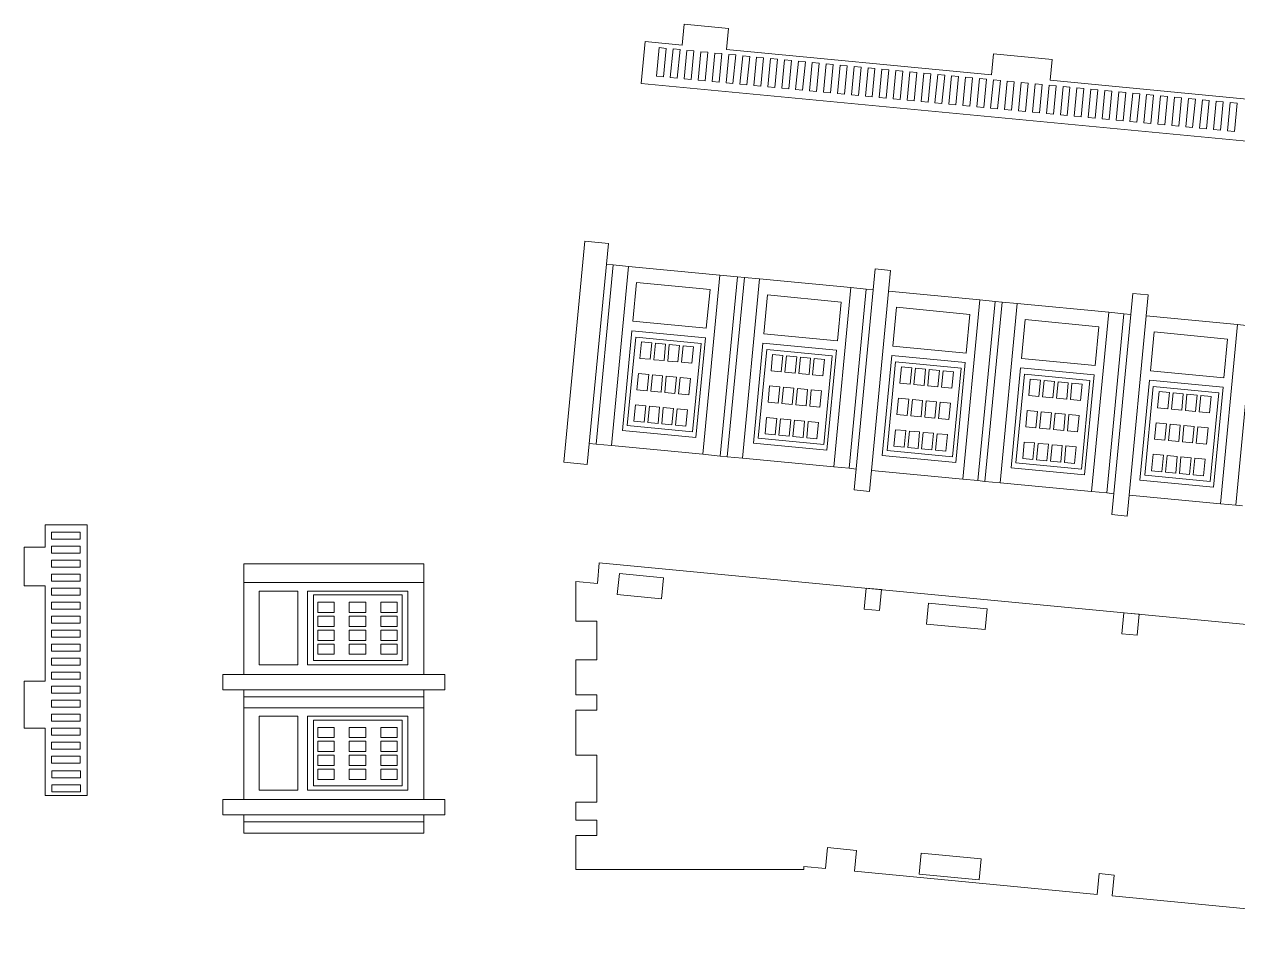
# Model space of a CAD drawing. Header units: millimetres. Extents: x -356 to 984, y -1262 to 367.
# Drawn here: x -356.4 to -183, y 85.2 to 216.6 of the extents above; entities that cross this region are included whole.
import ezdxf

# ---------------------------------------------------------------- set-up
doc = ezdxf.new("R2010")
doc.units = ezdxf.units.MM

msp = doc.modelspace()

# ---------------------------------------------------------------- linework, layer by layer
at = {"color": 7, "linetype": 'Continuous', "lineweight": 15}
for p, q in [((-262.08, 216.58), (-262.37, 213.59)), ((-255.77, 215.97), (-262.08, 216.58)), ((-255.77, 215.97), (-256.05, 212.99)), ((-268.26, 208.12), (-267.69, 214.1)), ((-262.37, 213.59), (-267.69, 214.1)), ((-265.68, 213.24), (-266.07, 209.17)), ((-264.68, 213.14), (-265.68, 213.24)), ((-265.07, 209.08), (-264.68, 213.14)), ((-263.69, 213.05), (-264.08, 208.98)), ((-262.69, 212.95), (-263.69, 213.05)), ((-263.08, 208.89), (-262.69, 212.95)), ((-261.7, 212.85), (-262.09, 208.79)), ((-260.7, 212.76), (-261.7, 212.85)), ((-261.09, 208.69), (-260.7, 212.76)), ((-259.7, 212.66), (-260.09, 208.6)), ((-258.71, 212.57), (-259.7, 212.66)), ((-259.1, 208.5), (-258.71, 212.57)), ((-257.71, 212.47), (-258.1, 208.41)), ((-256.72, 212.38), (-257.71, 212.47)), ((-257.11, 208.31), (-256.72, 212.38)), ((-255.72, 212.28), (-256.11, 208.22)), ((-218.17, 209.37), (-256.05, 212.99)), ((-254.73, 212.19), (-255.72, 212.28)), ((-255.12, 208.12), (-254.73, 212.19)), ((-253.73, 212.09), (-254.12, 208.03)), ((-252.73, 211.99), (-253.73, 212.09)), ((-253.12, 207.93), (-252.73, 211.99)), ((-251.74, 211.9), (-252.13, 207.83)), ((-250.74, 211.8), (-251.74, 211.9)), ((-251.13, 207.74), (-250.74, 211.8)), ((-249.75, 211.71), (-250.14, 207.64)), ((-248.75, 211.61), (-249.75, 211.71)), ((-249.14, 207.55), (-248.75, 211.61)), ((-217.89, 212.36), (-218.17, 209.37)), ((-209.5, 211.56), (-217.89, 212.36)), ((-247.76, 211.52), (-248.15, 207.45)), ((-246.76, 211.42), (-247.76, 211.52)), ((-247.15, 207.36), (-246.76, 211.42)), ((-245.77, 211.33), (-246.16, 207.26)), ((-244.77, 211.23), (-245.77, 211.33)), ((-245.16, 207.17), (-244.77, 211.23)), ((-243.78, 211.13), (-244.17, 207.07)), ((-242.78, 211.04), (-243.78, 211.13)), ((-243.17, 206.97), (-242.78, 211.04)), ((-241.79, 210.94), (-242.18, 206.88)), ((-240.79, 210.85), (-241.79, 210.94)), ((-241.18, 206.78), (-240.79, 210.85)), ((-239.8, 210.75), (-240.19, 206.69)), ((-238.8, 210.66), (-239.8, 210.75)), ((-239.19, 206.59), (-238.8, 210.66)), ((-237.8, 210.56), (-238.19, 206.5)), ((-236.81, 210.47), (-237.8, 210.56)), ((-237.2, 206.4), (-236.81, 210.47)), ((-235.81, 210.37), (-236.2, 206.31)), ((-234.82, 210.27), (-235.81, 210.37)), ((-235.21, 206.21), (-234.82, 210.27)), ((-233.82, 210.18), (-234.21, 206.12)), ((-232.83, 210.08), (-233.82, 210.18)), ((-233.22, 206.02), (-232.83, 210.08)), ((-231.83, 209.99), (-232.22, 205.92)), ((-230.84, 209.89), (-231.83, 209.99)), ((-231.23, 205.83), (-230.84, 209.89)), ((-209.5, 211.56), (-209.78, 208.57)), ((-266.07, 209.17), (-265.07, 209.08)), ((-264.08, 208.98), (-263.08, 208.89)), ((-262.09, 208.79), (-261.09, 208.69)), ((-260.09, 208.6), (-259.1, 208.5)), ((-258.1, 208.41), (-257.11, 208.31)), ((-256.11, 208.22), (-255.12, 208.12)), ((-229.84, 209.8), (-230.23, 205.73)), ((-228.84, 209.7), (-229.84, 209.8)), ((-229.23, 205.64), (-228.84, 209.7)), ((-227.85, 209.61), (-228.24, 205.54)), ((-226.85, 209.51), (-227.85, 209.61)), ((-227.24, 205.45), (-226.85, 209.51)), ((-225.86, 209.42), (-226.25, 205.35)), ((-224.86, 209.32), (-225.86, 209.42)), ((-225.25, 205.26), (-224.86, 209.32)), ((-223.87, 209.22), (-224.26, 205.16)), ((-222.87, 209.13), (-223.87, 209.22)), ((-223.26, 205.06), (-222.87, 209.13)), ((-221.88, 209.03), (-222.27, 204.97)), ((-220.88, 208.94), (-221.88, 209.03)), ((-221.27, 204.87), (-220.88, 208.94)), ((-219.89, 208.84), (-220.28, 204.78)), ((-218.89, 208.75), (-219.89, 208.84)), ((-219.28, 204.68), (-218.89, 208.75)), ((-217.9, 208.65), (-218.29, 204.59)), ((-216.9, 208.56), (-217.9, 208.65)), ((-217.29, 204.49), (-216.9, 208.56)), ((-215.91, 208.46), (-216.3, 204.4)), ((-214.91, 208.36), (-215.91, 208.46)), ((-215.3, 204.3), (-214.91, 208.36)), ((-213.91, 208.27), (-214.3, 204.2)), ((-212.92, 208.17), (-213.91, 208.27)), ((-213.31, 204.11), (-212.92, 208.17)), ((-155.17, 203.36), (-209.78, 208.57)), ((-41.42, 186.47), (-268.26, 208.12)), ((-254.12, 208.03), (-253.12, 207.93)), ((-252.13, 207.83), (-251.13, 207.74)), ((-250.14, 207.64), (-249.14, 207.55)), ((-248.15, 207.45), (-247.15, 207.36)), ((-246.16, 207.26), (-245.16, 207.17)), ((-244.17, 207.07), (-243.17, 206.97)), ((-242.18, 206.88), (-241.18, 206.78)), ((-240.19, 206.69), (-239.19, 206.59)), ((-238.19, 206.5), (-237.2, 206.4)), ((-211.92, 208.08), (-212.31, 204.01)), ((-210.93, 207.98), (-211.92, 208.08)), ((-211.32, 203.92), (-210.93, 207.98)), ((-209.93, 207.89), (-210.32, 203.82)), ((-208.94, 207.79), (-209.93, 207.89)), ((-209.33, 203.73), (-208.94, 207.79)), ((-207.94, 207.7), (-208.33, 203.63)), ((-206.95, 207.6), (-207.94, 207.7)), ((-207.34, 203.54), (-206.95, 207.6)), ((-205.95, 207.5), (-206.34, 203.44)), ((-204.95, 207.41), (-205.95, 207.5)), ((-205.34, 203.34), (-204.95, 207.41)), ((-203.96, 207.31), (-204.35, 203.25)), ((-202.96, 207.22), (-203.96, 207.31)), ((-203.35, 203.15), (-202.96, 207.22)), ((-201.97, 207.12), (-202.36, 203.06)), ((-200.97, 207.03), (-201.97, 207.12)), ((-201.36, 202.96), (-200.97, 207.03)), ((-199.98, 206.93), (-200.37, 202.87)), ((-198.98, 206.84), (-199.98, 206.93)), ((-199.37, 202.77), (-198.98, 206.84)), ((-197.99, 206.74), (-198.38, 202.68)), ((-196.99, 206.64), (-197.99, 206.74)), ((-197.38, 202.58), (-196.99, 206.64)), ((-196, 206.55), (-196.39, 202.49)), ((-195, 206.45), (-196, 206.55)), ((-195.39, 202.39), (-195, 206.45)), ((-236.2, 206.31), (-235.21, 206.21)), ((-234.21, 206.12), (-233.22, 206.02)), ((-232.22, 205.92), (-231.23, 205.83)), ((-230.23, 205.73), (-229.23, 205.64)), ((-228.24, 205.54), (-227.24, 205.45)), ((-226.25, 205.35), (-225.25, 205.26)), ((-224.26, 205.16), (-223.26, 205.06)), ((-222.27, 204.97), (-221.27, 204.87)), ((-220.28, 204.78), (-219.28, 204.68)), ((-194.01, 206.36), (-194.4, 202.29)), ((-193.01, 206.26), (-194.01, 206.36)), ((-193.4, 202.2), (-193.01, 206.26)), ((-192.02, 206.17), (-192.41, 202.1)), ((-191.02, 206.07), (-192.02, 206.17)), ((-191.41, 202.01), (-191.02, 206.07)), ((-190.02, 205.98), (-190.41, 201.91)), ((-189.03, 205.88), (-190.02, 205.98)), ((-189.42, 201.82), (-189.03, 205.88)), ((-188.03, 205.79), (-188.42, 201.72)), ((-187.04, 205.69), (-188.03, 205.79)), ((-187.43, 201.63), (-187.04, 205.69)), ((-186.04, 205.59), (-186.43, 201.53)), ((-185.05, 205.5), (-186.04, 205.59)), ((-185.44, 201.43), (-185.05, 205.5)), ((-184.05, 205.4), (-184.44, 201.34)), ((-183.05, 205.31), (-184.05, 205.4)), ((-183.44, 201.24), (-183.05, 205.31)), ((-218.29, 204.59), (-217.29, 204.49)), ((-216.3, 204.4), (-215.3, 204.3)), ((-214.3, 204.2), (-213.31, 204.11)), ((-212.31, 204.01), (-211.32, 203.92)), ((-210.32, 203.82), (-209.33, 203.73)), ((-208.33, 203.63), (-207.34, 203.54)), ((-206.34, 203.44), (-205.34, 203.34)), ((-204.35, 203.25), (-203.35, 203.15)), ((-202.36, 203.06), (-201.36, 202.96)), ((-200.37, 202.87), (-199.37, 202.77)), ((-198.38, 202.68), (-197.38, 202.58)), ((-196.39, 202.49), (-195.39, 202.39)), ((-194.4, 202.29), (-193.4, 202.2)), ((-192.41, 202.1), (-191.41, 202.01)), ((-190.41, 201.91), (-189.42, 201.82)), ((-188.42, 201.72), (-187.43, 201.63)), ((-186.43, 201.53), (-185.44, 201.43)), ((-184.44, 201.34), (-183.44, 201.24)), ((-279.31, 154.03), (-276.29, 185.61)), ((-272.93, 185.28), (-276.29, 185.61)), ((-272.93, 185.28), (-275.95, 153.71)), ((-274.67, 156.6), (-272.22, 182.2)), ((-272.22, 182.2), (-273.22, 182.3)), ((-270.04, 181.99), (-272.22, 182.2)), ((-270.04, 181.99), (-272.49, 156.4)), ((-256.98, 180.75), (-270.04, 181.99)), ((-259.43, 155.15), (-256.98, 180.75)), ((-254.48, 180.51), (-256.98, 180.75)), ((-254.48, 180.51), (-256.93, 154.91)), ((-255.94, 154.81), (-253.49, 180.41)), ((-253.49, 180.41), (-254.48, 180.51)), ((-251.31, 180.2), (-253.49, 180.41)), ((-237.8, 150.07), (-234.79, 181.64)), ((-232.61, 181.43), (-235.62, 149.86)), ((-232.61, 181.43), (-234.79, 181.64)), ((-268.91, 179.7), (-269.44, 174.16)), ((-258.4, 178.69), (-268.91, 179.7)), ((-258.93, 173.15), (-258.4, 178.69)), ((-251.31, 180.2), (-253.76, 154.61)), ((-238.25, 178.96), (-251.31, 180.2)), ((-240.69, 153.36), (-238.25, 178.96)), ((-236.07, 178.75), (-238.51, 153.15)), ((-236.07, 178.75), (-238.25, 178.96)), ((-235.07, 178.65), (-236.07, 178.75)), ((-250.17, 177.91), (-250.7, 172.37)), ((-239.67, 176.9), (-250.17, 177.91)), ((-219.83, 177.2), (-232.89, 178.44)), ((-222.28, 151.6), (-219.83, 177.2)), ((-217.65, 176.99), (-220.1, 151.39)), ((-217.65, 176.99), (-219.83, 177.2)), ((-216.66, 176.89), (-217.65, 176.99)), ((-200.97, 146.55), (-197.95, 178.12)), ((-195.78, 177.91), (-198.79, 146.34)), ((-195.78, 177.91), (-197.95, 178.12)), ((-240.2, 171.36), (-239.67, 176.9)), ((-231.76, 176.15), (-232.29, 170.61)), ((-221.26, 175.14), (-231.76, 176.15)), ((-219.1, 151.29), (-216.66, 176.89)), ((-214.48, 176.68), (-216.92, 151.09)), ((-214.48, 176.68), (-216.66, 176.89)), ((-201.42, 175.44), (-214.48, 176.68)), ((-203.86, 149.84), (-201.42, 175.44)), ((-199.24, 175.23), (-201.68, 149.63)), ((-199.24, 175.23), (-201.42, 175.44)), ((-198.24, 175.13), (-199.24, 175.23)), ((-269.44, 174.16), (-258.93, 173.15)), ((-221.78, 169.6), (-221.26, 175.14)), ((-213.34, 174.39), (-213.87, 168.85)), ((-202.84, 173.38), (-213.34, 174.39)), ((-183, 173.68), (-196.06, 174.92)), ((-185.45, 148.08), (-183, 173.68)), ((-180.82, 173.47), (-183.27, 147.87)), ((-180.82, 173.47), (-183, 173.68)), ((-269.56, 172.81), (-270.93, 158.53)), ((-269.02, 171.9), (-270.24, 159.26)), ((-259.06, 171.8), (-269.56, 172.81)), ((-259.67, 171), (-269.02, 171.9)), ((-260.43, 157.53), (-259.06, 171.8)), ((-250.7, 172.37), (-240.2, 171.36)), ((-203.37, 167.84), (-202.84, 173.38)), ((-194.92, 172.63), (-195.45, 167.09)), ((-184.42, 171.62), (-194.92, 172.63)), ((-268.18, 171.2), (-268.41, 168.86)), ((-266.72, 171.06), (-268.18, 171.2)), ((-266.95, 168.72), (-266.72, 171.06)), ((-266.2, 171.01), (-266.42, 168.67)), ((-264.74, 170.87), (-266.2, 171.01)), ((-264.96, 168.53), (-264.74, 170.87)), ((-264.22, 170.82), (-264.44, 168.48)), ((-262.76, 170.68), (-264.22, 170.82)), ((-262.98, 168.34), (-262.76, 170.68)), ((-262.24, 170.63), (-262.46, 168.3)), ((-260.77, 170.49), (-262.24, 170.63)), ((-261, 168.16), (-260.77, 170.49)), ((-260.88, 158.36), (-259.67, 171)), ((-250.83, 171.02), (-252.2, 156.74)), ((-250.29, 170.11), (-251.5, 157.47)), ((-240.33, 170.01), (-250.83, 171.02)), ((-240.93, 169.21), (-250.29, 170.11)), ((-241.69, 155.74), (-240.33, 170.01)), ((-232.29, 170.61), (-221.78, 169.6)), ((-184.95, 166.08), (-184.42, 171.62)), ((-268.41, 168.86), (-266.95, 168.72)), ((-266.42, 168.67), (-264.96, 168.53)), ((-264.44, 168.48), (-262.98, 168.34)), ((-262.46, 168.3), (-261, 168.16)), ((-249.45, 169.41), (-249.67, 167.07)), ((-247.99, 169.27), (-249.45, 169.41)), ((-248.21, 166.93), (-247.99, 169.27)), ((-247.47, 169.22), (-247.69, 166.88)), ((-246.01, 169.08), (-247.47, 169.22)), ((-246.23, 166.74), (-246.01, 169.08)), ((-245.48, 169.03), (-245.71, 166.69)), ((-244.02, 168.89), (-245.48, 169.03)), ((-244.25, 166.55), (-244.02, 168.89)), ((-243.5, 168.84), (-243.73, 166.5)), ((-242.04, 168.7), (-243.5, 168.84)), ((-242.26, 166.36), (-242.04, 168.7)), ((-242.15, 156.57), (-240.93, 169.21)), ((-232.41, 169.26), (-233.78, 154.98)), ((-231.87, 168.35), (-233.09, 155.71)), ((-221.91, 168.25), (-232.41, 169.26)), ((-222.52, 167.45), (-231.87, 168.35)), ((-223.28, 153.98), (-221.91, 168.25)), ((-213.87, 168.85), (-203.37, 167.84)), ((-268.61, 166.71), (-268.84, 164.37)), ((-267.15, 166.57), (-268.61, 166.71)), ((-267.38, 164.23), (-267.15, 166.57)), ((-266.63, 166.52), (-266.85, 164.18)), ((-265.17, 166.38), (-266.63, 166.52)), ((-249.67, 167.07), (-248.21, 166.93)), ((-247.69, 166.88), (-246.23, 166.74)), ((-245.71, 166.69), (-244.25, 166.55)), ((-243.73, 166.5), (-242.26, 166.36)), ((-231.03, 167.65), (-231.26, 165.31)), ((-229.57, 167.51), (-231.03, 167.65)), ((-229.8, 165.17), (-229.57, 167.51)), ((-229.05, 167.46), (-229.28, 165.12)), ((-227.59, 167.32), (-229.05, 167.46)), ((-227.81, 164.98), (-227.59, 167.32)), ((-227.07, 167.27), (-227.29, 164.93)), ((-225.61, 167.13), (-227.07, 167.27)), ((-225.83, 164.79), (-225.61, 167.13)), ((-225.09, 167.08), (-225.31, 164.74)), ((-223.62, 166.94), (-225.09, 167.08)), ((-223.85, 164.6), (-223.62, 166.94)), ((-223.73, 154.81), (-222.52, 167.45)), ((-214, 167.5), (-215.36, 153.22)), ((-213.46, 166.59), (-214.67, 153.95)), ((-203.5, 166.49), (-214, 167.5)), ((-204.1, 165.69), (-213.46, 166.59)), ((-195.45, 167.09), (-184.95, 166.08)), ((-265.39, 164.04), (-265.17, 166.38)), ((-264.65, 166.33), (-264.87, 163.99)), ((-263.19, 166.19), (-264.65, 166.33)), ((-263.41, 163.85), (-263.19, 166.19)), ((-262.66, 166.14), (-262.89, 163.8)), ((-261.2, 166), (-262.66, 166.14)), ((-261.43, 163.66), (-261.2, 166)), ((-249.88, 164.92), (-250.1, 162.58)), ((-248.42, 164.78), (-249.88, 164.92)), ((-248.64, 162.44), (-248.42, 164.78)), ((-231.26, 165.31), (-229.8, 165.17)), ((-229.28, 165.12), (-227.81, 164.98)), ((-227.29, 164.93), (-225.83, 164.79)), ((-212.62, 165.89), (-212.84, 163.55)), ((-211.16, 165.75), (-212.62, 165.89)), ((-211.38, 163.41), (-211.16, 165.75)), ((-210.64, 165.7), (-210.86, 163.36)), ((-209.17, 165.56), (-210.64, 165.7)), ((-209.4, 163.22), (-209.17, 165.56)), ((-208.65, 165.51), (-208.88, 163.17)), ((-207.19, 165.37), (-208.65, 165.51)), ((-207.41, 163.03), (-207.19, 165.37)), ((-206.67, 165.32), (-206.89, 162.98)), ((-205.21, 165.18), (-206.67, 165.32)), ((-205.43, 162.84), (-205.21, 165.18)), ((-205.32, 153.05), (-204.1, 165.69)), ((-204.86, 152.22), (-203.5, 166.49)), ((-195.58, 165.74), (-196.95, 151.46)), ((-195.04, 164.83), (-196.26, 152.19)), ((-185.08, 164.73), (-195.58, 165.74)), ((-185.69, 163.93), (-195.04, 164.83)), ((-268.84, 164.37), (-267.38, 164.23)), ((-266.85, 164.18), (-265.39, 164.04)), ((-264.87, 163.99), (-263.41, 163.85)), ((-262.89, 163.8), (-261.43, 163.66)), ((-247.9, 164.73), (-248.12, 162.39)), ((-246.44, 164.59), (-247.9, 164.73)), ((-246.66, 162.25), (-246.44, 164.59)), ((-245.91, 164.54), (-246.14, 162.2)), ((-244.45, 164.4), (-245.91, 164.54)), ((-244.68, 162.06), (-244.45, 164.4)), ((-243.93, 164.35), (-244.15, 162.01)), ((-242.47, 164.21), (-243.93, 164.35)), ((-242.69, 161.87), (-242.47, 164.21)), ((-231.46, 163.16), (-231.69, 160.82)), ((-230, 163.02), (-231.46, 163.16)), ((-225.31, 164.74), (-223.85, 164.6)), ((-212.84, 163.55), (-211.38, 163.41)), ((-210.86, 163.36), (-209.4, 163.22)), ((-208.88, 163.17), (-207.41, 163.03)), ((-194.2, 164.13), (-194.43, 161.79)), ((-192.74, 163.99), (-194.2, 164.13)), ((-192.96, 161.65), (-192.74, 163.99)), ((-192.22, 163.94), (-192.44, 161.6)), ((-190.76, 163.8), (-192.22, 163.94)), ((-190.98, 161.46), (-190.76, 163.8)), ((-190.24, 163.75), (-190.46, 161.41)), ((-188.78, 163.61), (-190.24, 163.75)), ((-189, 161.27), (-188.78, 163.61)), ((-188.25, 163.56), (-188.48, 161.22)), ((-186.79, 163.42), (-188.25, 163.56)), ((-187.02, 161.08), (-186.79, 163.42)), ((-186.9, 151.29), (-185.69, 163.93)), ((-186.45, 150.46), (-185.08, 164.73)), ((-269.04, 162.22), (-269.27, 159.88)), ((-267.58, 162.08), (-269.04, 162.22)), ((-267.8, 159.74), (-267.58, 162.08)), ((-267.06, 162.03), (-267.28, 159.69)), ((-265.6, 161.89), (-267.06, 162.03)), ((-265.82, 159.55), (-265.6, 161.89)), ((-265.08, 161.84), (-265.3, 159.5)), ((-263.62, 161.7), (-265.08, 161.84)), ((-263.84, 159.36), (-263.62, 161.7)), ((-263.09, 161.65), (-263.32, 159.31)), ((-261.63, 161.51), (-263.09, 161.65)), ((-261.86, 159.17), (-261.63, 161.51)), ((-250.1, 162.58), (-248.64, 162.44)), ((-248.12, 162.39), (-246.66, 162.25)), ((-246.14, 162.2), (-244.68, 162.06)), ((-244.15, 162.01), (-242.69, 161.87)), ((-230.23, 160.68), (-230, 163.02)), ((-229.48, 162.97), (-229.7, 160.63)), ((-228.02, 162.83), (-229.48, 162.97)), ((-228.24, 160.49), (-228.02, 162.83)), ((-227.5, 162.78), (-227.72, 160.44)), ((-226.04, 162.64), (-227.5, 162.78)), ((-226.26, 160.3), (-226.04, 162.64)), ((-225.52, 162.59), (-225.74, 160.25)), ((-224.05, 162.45), (-225.52, 162.59)), ((-224.28, 160.11), (-224.05, 162.45)), ((-213.05, 161.4), (-213.27, 159.06)), ((-211.59, 161.26), (-213.05, 161.4)), ((-206.89, 162.98), (-205.43, 162.84)), ((-194.43, 161.79), (-192.96, 161.65)), ((-192.44, 161.6), (-190.98, 161.46)), ((-190.46, 161.41), (-189, 161.27)), ((-269.27, 159.88), (-267.8, 159.74)), ((-267.28, 159.69), (-265.82, 159.55)), ((-250.31, 160.43), (-250.53, 158.09)), ((-248.85, 160.29), (-250.31, 160.43)), ((-249.07, 157.95), (-248.85, 160.29)), ((-248.33, 160.24), (-248.55, 157.9)), ((-246.87, 160.1), (-248.33, 160.24)), ((-247.09, 157.76), (-246.87, 160.1)), ((-246.34, 160.05), (-246.57, 157.71)), ((-244.88, 159.91), (-246.34, 160.05)), ((-245.11, 157.57), (-244.88, 159.91)), ((-244.36, 159.86), (-244.58, 157.52)), ((-242.9, 159.72), (-244.36, 159.86)), ((-243.12, 157.38), (-242.9, 159.72)), ((-231.69, 160.82), (-230.23, 160.68)), ((-229.7, 160.63), (-228.24, 160.49)), ((-227.72, 160.44), (-226.26, 160.3)), ((-225.74, 160.25), (-224.28, 160.11)), ((-211.81, 158.92), (-211.59, 161.26)), ((-211.06, 161.21), (-211.29, 158.87)), ((-209.6, 161.07), (-211.06, 161.21)), ((-209.83, 158.73), (-209.6, 161.07)), ((-209.08, 161.02), (-209.31, 158.68)), ((-207.62, 160.88), (-209.08, 161.02)), ((-207.84, 158.54), (-207.62, 160.88)), ((-207.1, 160.83), (-207.32, 158.49)), ((-205.64, 160.69), (-207.1, 160.83)), ((-205.86, 158.35), (-205.64, 160.69)), ((-194.63, 159.64), (-194.86, 157.3)), ((-193.17, 159.5), (-194.63, 159.64)), ((-188.48, 161.22), (-187.02, 161.08)), ((-270.93, 158.53), (-260.43, 157.53)), ((-270.24, 159.26), (-260.88, 158.36)), ((-265.3, 159.5), (-263.84, 159.36)), ((-263.32, 159.31), (-261.86, 159.17)), ((-250.53, 158.09), (-249.07, 157.95)), ((-248.55, 157.9), (-247.09, 157.76)), ((-231.89, 158.67), (-232.12, 156.33)), ((-230.43, 158.53), (-231.89, 158.67)), ((-230.66, 156.19), (-230.43, 158.53)), ((-229.91, 158.48), (-230.13, 156.14)), ((-228.45, 158.34), (-229.91, 158.48)), ((-228.67, 156), (-228.45, 158.34)), ((-227.93, 158.29), (-228.15, 155.95)), ((-226.47, 158.15), (-227.93, 158.29)), ((-226.69, 155.81), (-226.47, 158.15)), ((-225.94, 158.1), (-226.17, 155.76)), ((-224.48, 157.96), (-225.94, 158.1)), ((-224.71, 155.62), (-224.48, 157.96)), ((-213.27, 159.06), (-211.81, 158.92)), ((-211.29, 158.87), (-209.83, 158.73)), ((-209.31, 158.68), (-207.84, 158.54)), ((-207.32, 158.49), (-205.86, 158.35)), ((-193.39, 157.16), (-193.17, 159.5)), ((-192.65, 159.45), (-192.87, 157.11)), ((-191.19, 159.31), (-192.65, 159.45)), ((-191.41, 156.97), (-191.19, 159.31)), ((-190.67, 159.26), (-190.89, 156.92)), ((-189.2, 159.12), (-190.67, 159.26)), ((-189.43, 156.78), (-189.2, 159.12)), ((-188.68, 159.07), (-188.91, 156.73)), ((-187.22, 158.93), (-188.68, 159.07)), ((-187.45, 156.59), (-187.22, 158.93)), ((-275.66, 156.7), (-274.67, 156.6)), ((-272.49, 156.4), (-274.67, 156.6)), ((-272.49, 156.4), (-259.43, 155.15)), ((-252.2, 156.74), (-241.69, 155.74)), ((-251.5, 157.47), (-242.15, 156.57)), ((-246.57, 157.71), (-245.11, 157.57)), ((-244.58, 157.52), (-243.12, 157.38)), ((-232.12, 156.33), (-230.66, 156.19)), ((-230.13, 156.14), (-228.67, 156)), ((-213.48, 156.91), (-213.7, 154.57)), ((-212.02, 156.77), (-213.48, 156.91)), ((-212.24, 154.43), (-212.02, 156.77)), ((-211.49, 156.72), (-211.72, 154.38)), ((-210.03, 156.58), (-211.49, 156.72)), ((-210.26, 154.24), (-210.03, 156.58)), ((-209.51, 156.53), (-209.73, 154.19)), ((-208.05, 156.39), (-209.51, 156.53)), ((-208.27, 154.05), (-208.05, 156.39)), ((-207.53, 156.34), (-207.75, 154)), ((-206.07, 156.2), (-207.53, 156.34)), ((-206.29, 153.86), (-206.07, 156.2)), ((-194.86, 157.3), (-193.39, 157.16)), ((-192.87, 157.11), (-191.41, 156.97)), ((-190.89, 156.92), (-189.43, 156.78)), ((-188.91, 156.73), (-187.45, 156.59)), ((-256.93, 154.91), (-259.43, 155.15)), ((-256.93, 154.91), (-255.94, 154.81)), ((-253.76, 154.61), (-255.94, 154.81)), ((-253.76, 154.61), (-240.69, 153.36)), ((-233.78, 154.98), (-223.28, 153.98)), ((-233.09, 155.71), (-223.73, 154.81)), ((-228.15, 155.95), (-226.69, 155.81)), ((-226.17, 155.76), (-224.71, 155.62)), ((-213.7, 154.57), (-212.24, 154.43)), ((-211.72, 154.38), (-210.26, 154.24)), ((-195.06, 155.15), (-195.28, 152.81)), ((-193.6, 155.01), (-195.06, 155.15)), ((-193.82, 152.67), (-193.6, 155.01)), ((-193.08, 154.96), (-193.3, 152.62)), ((-191.62, 154.82), (-193.08, 154.96)), ((-191.84, 152.48), (-191.62, 154.82)), ((-191.1, 154.77), (-191.32, 152.43)), ((-189.63, 154.63), (-191.1, 154.77)), ((-189.86, 152.29), (-189.63, 154.63)), ((-189.11, 154.58), (-189.34, 152.24)), ((-187.65, 154.44), (-189.11, 154.58)), ((-187.87, 152.1), (-187.65, 154.44)), ((-275.95, 153.71), (-279.31, 154.03)), ((-238.51, 153.15), (-240.69, 153.36)), ((-238.51, 153.15), (-237.52, 153.05)), ((-235.34, 152.85), (-222.28, 151.6)), ((-215.36, 153.22), (-204.86, 152.22)), ((-214.67, 153.95), (-205.32, 153.05)), ((-209.73, 154.19), (-208.27, 154.05)), ((-207.75, 154), (-206.29, 153.86)), ((-195.28, 152.81), (-193.82, 152.67)), ((-220.1, 151.39), (-222.28, 151.6)), ((-220.1, 151.39), (-219.1, 151.29)), ((-216.92, 151.09), (-219.1, 151.29)), ((-216.92, 151.09), (-203.86, 149.84)), ((-196.95, 151.46), (-186.45, 150.46)), ((-196.26, 152.19), (-186.9, 151.29)), ((-193.3, 152.62), (-191.84, 152.48)), ((-191.32, 152.43), (-189.86, 152.29)), ((-189.34, 152.24), (-187.87, 152.1)), ((-235.62, 149.86), (-237.8, 150.07)), ((-201.68, 149.63), (-203.86, 149.84)), ((-201.68, 149.63), (-200.69, 149.53)), ((-198.51, 149.33), (-185.45, 148.08)), ((-183.27, 147.87), (-185.45, 148.08)), ((-183.27, 147.87), (-182.27, 147.77)), ((-198.79, 146.34), (-200.97, 146.55)), ((-347.41, 145.07), (-353.41, 145.07)), ((-353.41, 145.07), (-353.41, 141.9)), ((-352.5, 144.04), (-352.5, 143.04)), ((-348.42, 144.04), (-352.5, 144.04)), ((-348.42, 143.04), (-348.42, 144.04)), ((-347.41, 145.07), (-347.41, 106.44)), ((-352.5, 143.04), (-348.42, 143.04)), ((-356.41, 141.9), (-356.41, 136.38)), ((-356.41, 141.9), (-353.41, 141.9)), ((-352.5, 142.04), (-352.5, 141.04)), ((-348.42, 142.04), (-352.5, 142.04)), ((-352.5, 141.04), (-348.42, 141.04)), ((-348.42, 141.04), (-348.42, 142.04)), ((-352.5, 140.04), (-352.5, 139.04)), ((-348.42, 140.04), (-352.5, 140.04)), ((-352.5, 139.04), (-348.42, 139.04)), ((-348.42, 139.04), (-348.42, 140.04)), ((-299.32, 139.5), (-325.04, 139.5)), ((-325.04, 139.5), (-325.04, 136.83)), ((-299.32, 139.5), (-299.32, 136.83)), ((-274.5, 136.69), (-274.22, 139.67)), ((-245.28, 136.91), (-274.22, 139.67)), ((-348.42, 138.04), (-352.5, 138.04)), ((-352.5, 138.04), (-352.5, 137.04)), ((-352.5, 137.04), (-348.42, 137.04)), ((-348.42, 137.04), (-348.42, 138.04)), ((-271.36, 138.11), (-271.65, 135.13)), ((-265.05, 137.51), (-271.36, 138.11)), ((-265.33, 134.52), (-265.05, 137.51)), ((-356.41, 136.38), (-353.41, 136.38)), ((-353.41, 136.38), (-353.41, 122.76)), ((-352.5, 136.04), (-352.5, 135.04)), ((-348.42, 136.04), (-352.5, 136.04)), ((-348.42, 135.04), (-348.42, 136.04)), ((-299.32, 136.83), (-325.04, 136.83)), ((-325.04, 136.83), (-325.04, 123.71)), ((-317.29, 135.61), (-322.86, 135.61)), ((-322.86, 135.61), (-322.86, 125.06)), ((-317.29, 125.06), (-317.29, 135.61)), ((-315.94, 135.61), (-315.94, 125.06)), ((-301.6, 135.61), (-315.94, 135.61)), ((-301.6, 125.06), (-301.6, 135.61)), ((-299.32, 123.71), (-299.32, 136.83)), ((-277.57, 136.98), (-277.57, 131.32)), ((-277.57, 136.98), (-274.5, 136.69)), ((-48.68, 118.14), (-245.28, 136.91)), ((-236.07, 136.03), (-236.36, 133.04)), ((-233.89, 135.82), (-236.07, 136.03)), ((-234.18, 132.83), (-233.89, 135.82)), ((-352.5, 134.04), (-352.51, 133.04)), ((-352.5, 135.04), (-348.42, 135.04)), ((-348.42, 134.04), (-352.5, 134.04)), ((-348.42, 133.04), (-348.42, 134.04)), ((-302.38, 135.08), (-315.08, 135.08)), ((-315.08, 135.08), (-315.08, 125.69)), ((-314.47, 134.03), (-314.47, 132.56)), ((-312.12, 134.03), (-314.47, 134.03)), ((-312.12, 132.56), (-312.12, 134.03)), ((-307.61, 134.03), (-309.96, 134.03)), ((-309.96, 134.03), (-309.96, 132.56)), ((-307.61, 132.56), (-307.61, 134.03)), ((-305.45, 134.03), (-305.45, 132.56)), ((-303.1, 134.03), (-305.45, 134.03)), ((-303.1, 132.56), (-303.1, 134.03)), ((-302.39, 125.68), (-302.38, 135.08)), ((-271.65, 135.13), (-265.33, 134.52)), ((-227.17, 133.89), (-227.46, 130.91)), ((-218.78, 133.09), (-227.17, 133.89)), ((-352.51, 133.04), (-348.42, 133.04)), ((-352.51, 132.04), (-352.51, 131.04)), ((-348.42, 132.04), (-352.51, 132.04)), ((-348.42, 131.04), (-348.42, 132.04)), ((-314.47, 132.56), (-312.12, 132.56)), ((-312.12, 132.04), (-314.47, 132.04)), ((-314.47, 132.04), (-314.47, 130.57)), ((-312.12, 130.57), (-312.12, 132.04)), ((-309.96, 132.56), (-307.61, 132.56)), ((-307.61, 132.04), (-309.96, 132.04)), ((-309.96, 132.04), (-309.96, 130.57)), ((-307.61, 130.57), (-307.61, 132.04)), ((-305.45, 132.56), (-303.1, 132.56)), ((-305.45, 132.04), (-305.45, 130.57)), ((-303.1, 132.04), (-305.45, 132.04)), ((-303.1, 130.57), (-303.1, 132.04)), ((-236.36, 133.04), (-234.18, 132.83)), ((-219.06, 130.11), (-218.78, 133.09)), ((-199.24, 132.51), (-199.52, 129.52)), ((-197.06, 132.3), (-199.24, 132.51)), ((-197.34, 129.31), (-197.06, 132.3)), ((-352.51, 131.04), (-348.42, 131.04)), ((-314.47, 130.57), (-312.12, 130.57)), ((-309.96, 130.57), (-307.61, 130.57)), ((-305.45, 130.57), (-303.1, 130.57)), ((-274.57, 131.32), (-277.57, 131.32)), ((-274.57, 125.8), (-274.57, 131.32)), ((-227.46, 130.91), (-219.06, 130.11)), ((-348.42, 130.04), (-352.51, 130.04)), ((-352.51, 130.04), (-352.51, 129.04)), ((-352.51, 129.04), (-348.42, 129.04)), ((-348.42, 129.04), (-348.42, 130.04)), ((-314.47, 130.05), (-314.47, 128.58)), ((-312.12, 130.05), (-314.47, 130.05)), ((-314.47, 128.58), (-312.12, 128.58)), ((-312.12, 128.58), (-312.12, 130.05)), ((-307.61, 130.05), (-309.96, 130.05)), ((-309.96, 130.05), (-309.96, 128.58)), ((-309.96, 128.58), (-307.61, 128.58)), ((-307.61, 128.58), (-307.61, 130.05)), ((-303.1, 130.05), (-305.45, 130.05)), ((-305.45, 130.05), (-305.45, 128.58)), ((-305.45, 128.58), (-303.1, 128.58)), ((-303.1, 128.58), (-303.1, 130.05)), ((-199.52, 129.52), (-197.34, 129.31)), ((-352.51, 128.04), (-352.51, 127.04)), ((-348.43, 128.04), (-352.51, 128.04)), ((-352.51, 127.04), (-348.43, 127.04)), ((-348.43, 127.04), (-348.43, 128.04)), ((-312.12, 128.05), (-314.47, 128.05)), ((-314.47, 128.05), (-314.47, 126.59)), ((-312.12, 126.59), (-312.12, 128.05)), ((-307.61, 128.05), (-309.96, 128.05)), ((-309.96, 128.05), (-309.96, 126.59)), ((-307.61, 126.59), (-307.61, 128.05)), ((-305.45, 128.05), (-305.45, 126.59)), ((-303.1, 128.05), (-305.45, 128.05)), ((-303.1, 126.59), (-303.1, 128.05)), ((-352.51, 126.04), (-352.51, 125.04)), ((-348.43, 126.04), (-352.51, 126.04)), ((-352.51, 125.04), (-348.43, 125.04)), ((-348.43, 125.04), (-348.43, 126.04)), ((-322.86, 125.06), (-317.29, 125.06)), ((-315.94, 125.06), (-301.6, 125.06)), ((-315.08, 125.69), (-302.39, 125.68)), ((-314.47, 126.59), (-312.12, 126.59)), ((-309.96, 126.59), (-307.61, 126.59)), ((-305.45, 126.59), (-303.1, 126.59)), ((-277.57, 125.8), (-277.57, 120.79)), ((-277.57, 125.8), (-274.57, 125.8)), ((-352.51, 124.04), (-352.51, 123.04)), ((-348.43, 124.04), (-352.51, 124.04)), ((-348.43, 123.04), (-348.43, 124.04)), ((-328.04, 123.71), (-296.32, 123.71)), ((-328.04, 123.71), (-328.04, 121.52)), ((-296.32, 123.71), (-296.32, 121.52)), ((-356.41, 122.76), (-356.41, 116.05)), ((-356.41, 122.76), (-353.41, 122.76)), ((-352.51, 123.04), (-348.43, 123.04)), ((-348.43, 122.04), (-352.51, 122.04)), ((-352.51, 122.04), (-352.51, 121.04)), ((-348.43, 121.04), (-348.43, 122.04)), ((-296.32, 121.52), (-328.04, 121.52)), ((-325.04, 121.52), (-325.04, 120.52)), ((-299.32, 120.52), (-299.32, 121.52)), ((-352.51, 121.04), (-348.43, 121.04)), ((-352.51, 120.04), (-352.51, 119.04)), ((-348.43, 120.04), (-352.51, 120.04)), ((-348.43, 119.04), (-348.43, 120.04)), ((-325.04, 120.52), (-325.04, 118.95)), ((-325.04, 120.52), (-299.32, 120.52)), ((-299.32, 120.52), (-299.32, 118.95)), ((-274.57, 120.79), (-277.57, 120.79)), ((-274.57, 118.6), (-274.57, 120.79)), ((-352.51, 119.04), (-348.43, 119.04)), ((-352.51, 118.04), (-352.51, 117.04)), ((-348.43, 118.04), (-352.51, 118.04)), ((-348.43, 117.04), (-348.43, 118.04)), ((-299.32, 118.95), (-325.04, 118.95)), ((-325.04, 118.95), (-325.04, 105.83)), ((-299.32, 105.83), (-299.32, 118.95)), ((-277.57, 118.6), (-277.57, 112.19)), ((-277.57, 118.6), (-274.57, 118.6)), ((-352.51, 117.04), (-348.43, 117.04)), ((-322.86, 117.73), (-322.86, 107.18)), ((-317.29, 117.73), (-322.86, 117.73)), ((-317.29, 107.18), (-317.29, 117.73)), ((-315.94, 117.73), (-315.94, 107.18)), ((-301.6, 117.73), (-315.94, 117.73)), ((-302.38, 117.2), (-315.08, 117.2)), ((-315.08, 117.2), (-315.08, 107.81)), ((-302.39, 107.8), (-302.38, 117.2)), ((-301.6, 107.18), (-301.6, 117.73)), ((-356.41, 116.05), (-353.41, 116.05)), ((-353.41, 116.05), (-353.41, 106.44)), ((-352.51, 116.04), (-352.51, 115.04)), ((-348.43, 116.04), (-352.51, 116.04)), ((-352.51, 115.04), (-348.43, 115.04)), ((-348.43, 115.04), (-348.43, 116.04)), ((-314.47, 116.15), (-314.47, 114.68)), ((-312.12, 116.15), (-314.47, 116.15)), ((-314.47, 114.68), (-312.12, 114.68)), ((-312.12, 114.68), (-312.12, 116.15)), ((-309.96, 116.15), (-309.96, 114.68)), ((-307.61, 116.15), (-309.96, 116.15)), ((-309.96, 114.68), (-307.61, 114.68)), ((-307.61, 114.68), (-307.61, 116.15)), ((-305.45, 116.15), (-305.45, 114.68)), ((-303.1, 116.15), (-305.45, 116.15)), ((-305.45, 114.68), (-303.1, 114.68)), ((-303.1, 114.68), (-303.1, 116.15)), ((-352.51, 114.04), (-352.52, 113.04)), ((-352.52, 113.04), (-348.43, 113.04)), ((-348.43, 114.04), (-352.51, 114.04)), ((-348.43, 113.04), (-348.43, 114.04)), ((-312.12, 114.16), (-314.47, 114.16)), ((-314.47, 114.16), (-314.47, 112.69)), ((-312.12, 112.69), (-312.12, 114.16)), ((-309.96, 114.16), (-309.96, 112.69)), ((-307.61, 114.16), (-309.96, 114.16)), ((-307.61, 112.69), (-307.61, 114.16)), ((-305.45, 114.16), (-305.45, 112.69)), ((-303.1, 114.16), (-305.45, 114.16)), ((-303.1, 112.69), (-303.1, 114.16)), ((-352.52, 112.04), (-352.52, 111.04)), ((-348.43, 112.04), (-352.52, 112.04)), ((-352.52, 111.04), (-348.43, 111.04)), ((-348.43, 111.04), (-348.43, 112.04)), ((-314.47, 112.69), (-312.12, 112.69)), ((-314.47, 112.17), (-314.47, 110.7)), ((-312.12, 112.17), (-314.47, 112.17)), ((-312.12, 110.7), (-312.12, 112.17)), ((-309.96, 112.69), (-307.61, 112.69)), ((-307.61, 112.17), (-309.96, 112.17)), ((-309.96, 112.17), (-309.96, 110.7)), ((-307.61, 110.7), (-307.61, 112.17)), ((-305.45, 112.69), (-303.1, 112.69)), ((-305.45, 112.17), (-305.45, 110.7)), ((-303.1, 112.17), (-305.45, 112.17)), ((-303.1, 110.7), (-303.1, 112.17)), ((-274.57, 112.19), (-277.57, 112.19)), ((-274.57, 105.48), (-274.57, 112.19)), ((-348.37, 109.96), (-352.46, 109.96)), ((-352.46, 109.96), (-352.46, 108.96)), ((-348.37, 108.96), (-348.37, 109.96)), ((-314.47, 110.7), (-312.12, 110.7)), ((-312.12, 110.17), (-314.47, 110.17)), ((-314.47, 110.17), (-314.47, 108.71)), ((-312.12, 108.71), (-312.12, 110.17)), ((-309.96, 110.7), (-307.61, 110.7)), ((-307.61, 110.17), (-309.96, 110.17)), ((-309.96, 110.17), (-309.96, 108.71)), ((-307.61, 108.71), (-307.61, 110.17)), ((-305.45, 110.7), (-303.1, 110.7)), ((-305.45, 110.17), (-305.45, 108.71)), ((-303.1, 110.17), (-305.45, 110.17)), ((-303.1, 108.71), (-303.1, 110.17)), ((-352.46, 108.96), (-348.37, 108.96)), ((-352.46, 107.96), (-352.46, 106.96)), ((-348.38, 107.96), (-352.46, 107.96)), ((-348.38, 106.96), (-348.38, 107.96)), ((-315.08, 107.81), (-302.39, 107.8)), ((-314.47, 108.71), (-312.12, 108.71)), ((-309.96, 108.71), (-307.61, 108.71)), ((-305.45, 108.71), (-303.1, 108.71)), ((-347.41, 106.44), (-353.41, 106.44)), ((-352.46, 106.96), (-348.38, 106.96)), ((-328.04, 105.83), (-328.04, 103.64)), ((-328.04, 105.83), (-296.32, 105.83)), ((-322.86, 107.18), (-317.29, 107.18)), ((-315.94, 107.18), (-301.6, 107.18)), ((-296.32, 105.83), (-296.32, 103.64)), ((-277.57, 105.48), (-277.57, 102.91)), ((-277.57, 105.48), (-274.57, 105.48)), ((-296.32, 103.64), (-328.04, 103.64)), ((-325.04, 103.64), (-325.04, 102.64)), ((-325.04, 102.64), (-325.04, 101.02)), ((-325.04, 102.64), (-299.32, 102.64)), ((-299.32, 102.64), (-299.32, 103.64)), ((-299.32, 102.64), (-299.32, 101.02)), ((-274.57, 102.91), (-277.57, 102.91)), ((-274.57, 100.72), (-274.57, 102.91)), ((-299.32, 101.02), (-325.04, 101.02)), ((-277.57, 100.72), (-277.57, 95.86)), ((-277.57, 100.72), (-274.57, 100.72)), ((-241.61, 98.97), (-241.9, 95.99)), ((-237.45, 98.58), (-241.61, 98.97)), ((-237.74, 95.59), (-237.45, 98.58)), ((-228.21, 98.17), (-228.5, 95.18)), ((-219.65, 97.35), (-228.21, 98.17)), ((-219.93, 94.36), (-219.65, 97.35)), ((-277.57, 95.86), (-244.99, 95.86)), ((-244.99, 96.28), (-241.9, 95.99)), ((-244.99, 95.86), (-244.99, 96.28)), ((-237.74, 95.59), (-203.08, 92.28)), ((-228.5, 95.18), (-219.93, 94.36)), ((-202.8, 95.26), (-203.08, 92.28)), ((-200.62, 95.06), (-202.8, 95.26)), ((-200.9, 92.07), (-200.62, 95.06)), ((-200.9, 92.07), (-129.41, 85.25))]:
    msp.add_line(p, q, dxfattribs=at)

doc.saveas('drawing.dxf')
